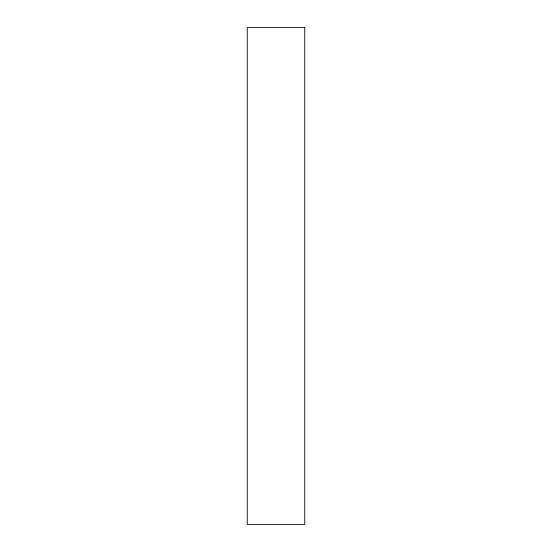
<?xml version="1.0" encoding="UTF-8"?>
<svg xmlns="http://www.w3.org/2000/svg" width="552" height="552" viewBox="0 0 552 552"><rect width="100%" height="100%" fill="white"/><g stroke="black" fill="none" stroke-linecap="round" stroke-linejoin="round"><path stroke-width="0.83" d="M304.752 27.6L247.248 27.6L247.248 524.4L304.752 524.4L304.752 27.6"/></g></svg>
